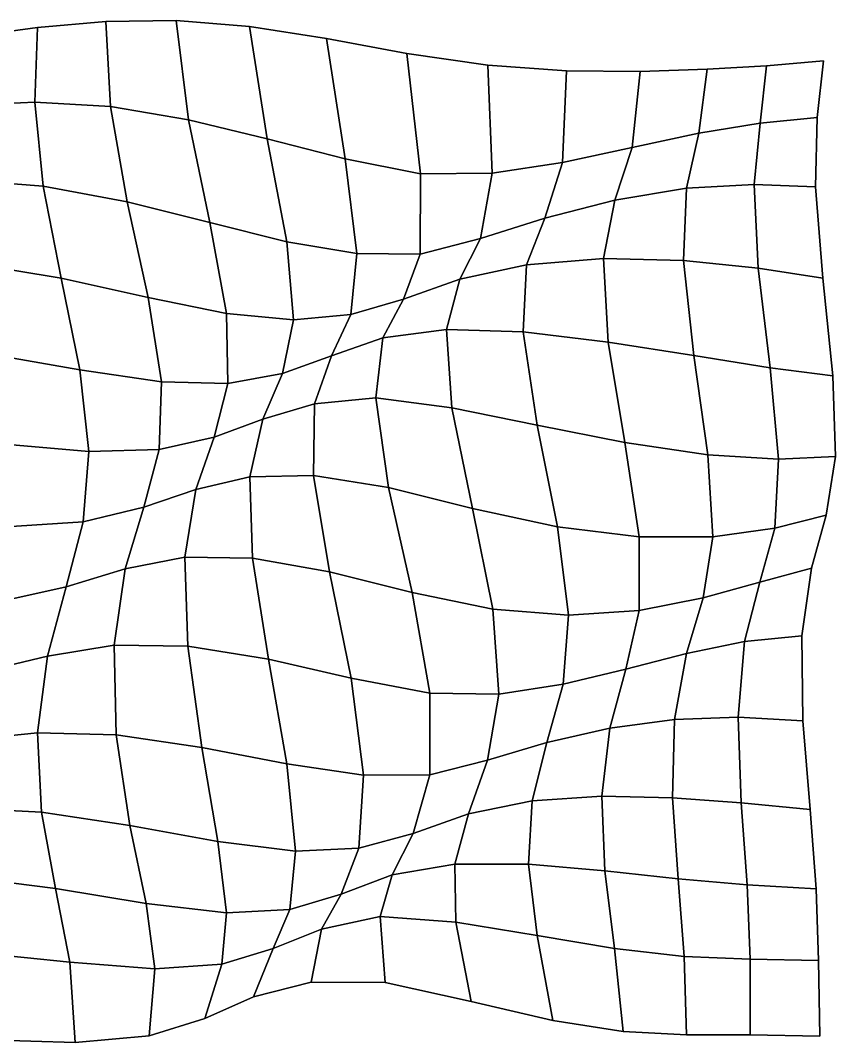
# Model space of a CAD drawing. Extents: x -161 to 223, y -128 to 126.
# Drawn here: x 22.6 to 223.1, y -125.5 to 125.7 of the extents above; entities that cross this region are included whole.
import ezdxf

# ---------------------------------------------------------------- set-up
doc = ezdxf.new("R2010")
doc.units = 0

msp = doc.modelspace()

# ---------------------------------------------------------------- linework, layer by layer
for points in [[(44.756618, 104.549301, -0.204988), (63.955009, 101.330887, -0.917312), (60.91338, 125.724617, -1.045832), (43.614655, 125.498238, -0.480316)], [(44.756618, 104.549301, -0.204988), (43.614655, 125.498238, -0.480316), (60.91338, 125.724617, -1.045832), (63.955009, 101.330887, -0.917312)], [(63.955009, 101.330887, -0.917312), (83.365921, 96.648102, -2.099751), (78.988876, 124.261818, -2.352691), (60.91338, 125.724617, -1.045832)], [(63.955009, 101.330887, -0.917312), (60.91338, 125.724617, -1.045832), (78.988876, 124.261818, -2.352691), (83.365921, 96.648102, -2.099751)], [(8.47879, 104.783752, -0.56378), (26.162144, 105.674088, -0.097301), (26.834267, 123.954628, -0.619438), (10.40003, 121.764931, -1.230016)], [(8.47879, 104.783752, -0.56378), (10.40003, 121.764931, -1.230016), (26.834267, 123.954628, -0.619438), (26.162144, 105.674088, -0.097301)], [(26.162144, 105.674088, -0.097301), (44.756618, 104.549301, -0.204988), (43.614655, 125.498238, -0.480316), (26.834267, 123.954628, -0.619438)], [(26.162144, 105.674088, -0.097301), (26.834267, 123.954628, -0.619438), (43.614655, 125.498238, -0.480316), (44.756618, 104.549301, -0.204988)], [(83.365921, 96.648102, -2.099751), (102.512428, 91.727386, -3.722452), (97.952858, 121.298195, -4.362252), (78.988876, 124.261818, -2.352691)], [(83.365921, 96.648102, -2.099751), (78.988876, 124.261818, -2.352691), (97.952858, 121.298195, -4.362252), (102.512428, 91.727386, -3.722452)], [(102.512428, 91.727386, -3.722452), (121.07811, 88.037643, -5.997549), (117.709648, 117.599747, -7.017766), (97.952858, 121.298195, -4.362252)], [(102.512428, 91.727386, -3.722452), (97.952858, 121.298195, -4.362252), (117.709648, 117.599747, -7.017766), (121.07811, 88.037643, -5.997549)], [(121.07811, 88.037643, -5.997549), (138.634872, 88.199554, -8.337398), (137.603516, 114.697739, -9.147466), (117.709648, 117.599747, -7.017766)], [(121.07811, 88.037643, -5.997549), (117.709648, 117.599747, -7.017766), (137.603516, 114.697739, -9.147466), (138.634872, 88.199554, -8.337398)], [(204.574402, 100.434784, -8.354198), (218.607666, 101.834534, -3.914838), (220.134949, 115.757225, 0.038804), (206.175781, 114.572296, -4.203138)], [(204.574402, 100.434784, -8.354198), (206.175781, 114.572296, -4.203138), (220.134949, 115.757225, 0.038804), (218.607666, 101.834534, -3.914838)], [(138.634872, 88.199554, -8.337398), (155.95903, 90.790611, -10.616352), (156.921631, 113.334045, -10.46592), (137.603516, 114.697739, -9.147466)], [(138.634872, 88.199554, -8.337398), (137.603516, 114.697739, -9.147466), (156.921631, 113.334045, -10.46592), (155.95903, 90.790611, -10.616352)], [(155.95903, 90.790611, -10.616352), (173.121826, 94.5037, -11.954354), (175.082169, 113.213478, -10.261789), (156.921631, 113.334045, -10.46592)], [(155.95903, 90.790611, -10.616352), (156.921631, 113.334045, -10.46592), (175.082169, 113.213478, -10.261789), (173.121826, 94.5037, -11.954354)], [(173.121826, 94.5037, -11.954354), (189.53299, 97.993851, -11.319154), (191.507141, 113.750076, -8.061975), (175.082169, 113.213478, -10.261789)], [(173.121826, 94.5037, -11.954354), (175.082169, 113.213478, -10.261789), (191.507141, 113.750076, -8.061975), (189.53299, 97.993851, -11.319154)], [(189.53299, 97.993851, -11.319154), (204.574402, 100.434784, -8.354198), (206.175781, 114.572296, -4.203138), (191.507141, 113.750076, -8.061975)], [(189.53299, 97.993851, -11.319154), (191.507141, 113.750076, -8.061975), (206.175781, 114.572296, -4.203138), (204.574402, 100.434784, -8.354198)], [(8.140787, 86.580727, -0.467263), (28.220966, 85.004005, -0.275969), (26.162144, 105.674088, -0.097301), (8.47879, 104.783752, -0.56378)], [(8.140787, 86.580727, -0.467263), (8.47879, 104.783752, -0.56378), (26.162144, 105.674088, -0.097301), (28.220966, 85.004005, -0.275969)], [(28.220966, 85.004005, -0.275969), (48.923214, 81.136559, -0.540803), (44.756618, 104.549301, -0.204988), (26.162144, 105.674088, -0.097301)], [(28.220966, 85.004005, -0.275969), (26.162144, 105.674088, -0.097301), (44.756618, 104.549301, -0.204988), (48.923214, 81.136559, -0.540803)], [(48.923214, 81.136559, -0.540803), (69.186989, 76.055298, -1.081572), (63.955009, 101.330887, -0.917312), (44.756618, 104.549301, -0.204988)], [(48.923214, 81.136559, -0.540803), (44.756618, 104.549301, -0.204988), (63.955009, 101.330887, -0.917312), (69.186989, 76.055298, -1.081572)], [(69.186989, 76.055298, -1.081572), (88.168968, 71.312889, -1.635055), (83.365921, 96.648102, -2.099751), (63.955009, 101.330887, -0.917312)], [(69.186989, 76.055298, -1.081572), (63.955009, 101.330887, -0.917312), (83.365921, 96.648102, -2.099751), (88.168968, 71.312889, -1.635055)], [(203.097061, 85.405365, -10.435871), (218.186951, 84.846863, -6.798745), (218.607666, 101.834534, -3.914838), (204.574402, 100.434784, -8.354198)], [(203.097061, 85.405365, -10.435871), (204.574402, 100.434784, -8.354198), (218.607666, 101.834534, -3.914838), (218.186951, 84.846863, -6.798745)], [(186.459595, 84.471039, -11.814312), (203.097061, 85.405365, -10.435871), (204.574402, 100.434784, -8.354198), (189.53299, 97.993851, -11.319154)], [(186.459595, 84.471039, -11.814312), (189.53299, 97.993851, -11.319154), (204.574402, 100.434784, -8.354198), (203.097061, 85.405365, -10.435871)], [(88.168968, 71.312889, -1.635055), (105.387329, 68.398323, -2.220506), (102.512428, 91.727386, -3.722452), (83.365921, 96.648102, -2.099751)], [(88.168968, 71.312889, -1.635055), (83.365921, 96.648102, -2.099751), (102.512428, 91.727386, -3.722452), (105.387329, 68.398323, -2.220506)], [(168.801392, 81.582565, -10.653307), (186.459595, 84.471039, -11.814312), (189.53299, 97.993851, -11.319154), (173.121826, 94.5037, -11.954354)], [(168.801392, 81.582565, -10.653307), (173.121826, 94.5037, -11.954354), (189.53299, 97.993851, -11.319154), (186.459595, 84.471039, -11.814312)], [(151.585617, 77.105133, -7.97716), (168.801392, 81.582565, -10.653307), (173.121826, 94.5037, -11.954354), (155.95903, 90.790611, -10.616352)], [(151.585617, 77.105133, -7.97716), (155.95903, 90.790611, -10.616352), (173.121826, 94.5037, -11.954354), (168.801392, 81.582565, -10.653307)], [(105.387329, 68.398323, -2.220506), (120.995224, 68.263779, -3.326009), (121.07811, 88.037643, -5.997549), (102.512428, 91.727386, -3.722452)], [(105.387329, 68.398323, -2.220506), (102.512428, 91.727386, -3.722452), (121.07811, 88.037643, -5.997549), (120.995224, 68.263779, -3.326009)], [(135.758484, 72.140083, -5.232764), (151.585617, 77.105133, -7.97716), (155.95903, 90.790611, -10.616352), (138.634872, 88.199554, -8.337398)], [(135.758484, 72.140083, -5.232764), (138.634872, 88.199554, -8.337398), (155.95903, 90.790611, -10.616352), (151.585617, 77.105133, -7.97716)], [(120.995224, 68.263779, -3.326009), (135.758484, 72.140083, -5.232764), (138.634872, 88.199554, -8.337398), (121.07811, 88.037643, -5.997549)], [(120.995224, 68.263779, -3.326009), (121.07811, 88.037643, -5.997549), (138.634872, 88.199554, -8.337398), (135.758484, 72.140083, -5.232764)], [(10.284095, 66.068558, -1.073059), (32.627018, 62.349857, -1.062481), (28.220966, 85.004005, -0.275969), (8.140787, 86.580727, -0.467263)], [(10.284095, 66.068558, -1.073059), (8.140787, 86.580727, -0.467263), (28.220966, 85.004005, -0.275969), (32.627018, 62.349857, -1.062481)], [(32.627018, 62.349857, -1.062481), (54.096733, 57.597034, -1.177126), (48.923214, 81.136559, -0.540803), (28.220966, 85.004005, -0.275969)], [(32.627018, 62.349857, -1.062481), (28.220966, 85.004005, -0.275969), (48.923214, 81.136559, -0.540803), (54.096733, 57.597034, -1.177126)], [(166.012589, 67.176903, -7.978757), (185.712921, 66.717133, -10.634894), (186.459595, 84.471039, -11.814312), (168.801392, 81.582565, -10.653307)], [(166.012589, 67.176903, -7.978757), (168.801392, 81.582565, -10.653307), (186.459595, 84.471039, -11.814312), (185.712921, 66.717133, -10.634894)], [(185.712921, 66.717133, -10.634894), (204.066803, 64.828964, -10.803272), (203.097061, 85.405365, -10.435871), (186.459595, 84.471039, -11.814312)], [(185.712921, 66.717133, -10.634894), (186.459595, 84.471039, -11.814312), (203.097061, 85.405365, -10.435871), (204.066803, 64.828964, -10.803272)], [(204.066803, 64.828964, -10.803272), (219.971436, 62.406506, -8.296719), (218.186951, 84.846863, -6.798745), (203.097061, 85.405365, -10.435871)], [(204.066803, 64.828964, -10.803272), (203.097061, 85.405365, -10.435871), (218.186951, 84.846863, -6.798745), (219.971436, 62.406506, -8.296719)], [(54.096733, 57.597034, -1.177126), (73.303253, 53.682213, -1.153552), (69.186989, 76.055298, -1.081572), (48.923214, 81.136559, -0.540803)], [(54.096733, 57.597034, -1.177126), (48.923214, 81.136559, -0.540803), (69.186989, 76.055298, -1.081572), (73.303253, 53.682213, -1.153552)], [(147.150345, 65.642456, -4.315587), (166.012589, 67.176903, -7.978757), (168.801392, 81.582565, -10.653307), (151.585617, 77.105133, -7.97716)], [(147.150345, 65.642456, -4.315587), (151.585617, 77.105133, -7.97716), (168.801392, 81.582565, -10.653307), (166.012589, 67.176903, -7.978757)], [(73.303253, 53.682213, -1.153552), (89.789322, 52.116055, -0.747594), (88.168968, 71.312889, -1.635055), (69.186989, 76.055298, -1.081572)], [(73.303253, 53.682213, -1.153552), (69.186989, 76.055298, -1.081572), (88.168968, 71.312889, -1.635055), (89.789322, 52.116055, -0.747594)], [(130.71698, 62.082523, -1.332987), (147.150345, 65.642456, -4.315587), (151.585617, 77.105133, -7.97716), (135.758484, 72.140083, -5.232764)], [(130.71698, 62.082523, -1.332987), (135.758484, 72.140083, -5.232764), (151.585617, 77.105133, -7.97716), (147.150345, 65.642456, -4.315587)], [(89.789322, 52.116055, -0.747594), (103.936836, 53.455776, -0.102952), (105.387329, 68.398323, -2.220506), (88.168968, 71.312889, -1.635055)], [(89.789322, 52.116055, -0.747594), (88.168968, 71.312889, -1.635055), (105.387329, 68.398323, -2.220506), (103.936836, 53.455776, -0.102952)], [(116.867981, 57.189774, 0.065669), (130.71698, 62.082523, -1.332987), (135.758484, 72.140083, -5.232764), (120.995224, 68.263779, -3.326009)], [(116.867981, 57.189774, 0.065669), (120.995224, 68.263779, -3.326009), (135.758484, 72.140083, -5.232764), (130.71698, 62.082523, -1.332987)], [(103.936836, 53.455776, -0.102952), (116.867981, 57.189774, 0.065669), (120.995224, 68.263779, -3.326009), (105.387329, 68.398323, -2.220506)], [(103.936836, 53.455776, -0.102952), (105.387329, 68.398323, -2.220506), (120.995224, 68.263779, -3.326009), (116.867981, 57.189774, 0.065669)], [(14.208311, 43.813778, -2.249219), (37.237885, 39.840576, -2.176204), (32.627018, 62.349857, -1.062481), (10.284095, 66.068558, -1.073059)], [(14.208311, 43.813778, -2.249219), (10.284095, 66.068558, -1.073059), (32.627018, 62.349857, -1.062481), (37.237885, 39.840576, -2.176204)], [(127.468803, 49.780029, 1.971856), (146.273148, 49.157738, -1.269172), (147.150345, 65.642456, -4.315587), (130.71698, 62.082523, -1.332987)], [(127.468803, 49.780029, 1.971856), (130.71698, 62.082523, -1.332987), (147.150345, 65.642456, -4.315587), (146.273148, 49.157738, -1.269172)], [(146.273148, 49.157738, -1.269172), (167.217331, 46.6245, -5.531332), (166.012589, 67.176903, -7.978757), (147.150345, 65.642456, -4.315587)], [(146.273148, 49.157738, -1.269172), (147.150345, 65.642456, -4.315587), (166.012589, 67.176903, -7.978757), (167.217331, 46.6245, -5.531332)], [(167.217331, 46.6245, -5.531332), (188.246033, 43.31879, -9.058174), (185.712921, 66.717133, -10.634894), (166.012589, 67.176903, -7.978757)], [(167.217331, 46.6245, -5.531332), (166.012589, 67.176903, -7.978757), (185.712921, 66.717133, -10.634894), (188.246033, 43.31879, -9.058174)], [(188.246033, 43.31879, -9.058174), (207.012482, 40.33588, -10.192174), (204.066803, 64.828964, -10.803272), (185.712921, 66.717133, -10.634894)], [(188.246033, 43.31879, -9.058174), (185.712921, 66.717133, -10.634894), (204.066803, 64.828964, -10.803272), (207.012482, 40.33588, -10.192174)], [(207.012482, 40.33588, -10.192174), (222.491638, 38.38464, -8.551328), (219.971436, 62.406506, -8.296719), (204.066803, 64.828964, -10.803272)], [(207.012482, 40.33588, -10.192174), (204.066803, 64.828964, -10.803272), (219.971436, 62.406506, -8.296719), (222.491638, 38.38464, -8.551328)], [(37.237885, 39.840576, -2.176204), (57.315254, 36.869576, -1.758774), (54.096733, 57.597034, -1.177126), (32.627018, 62.349857, -1.062481)], [(37.237885, 39.840576, -2.176204), (32.627018, 62.349857, -1.062481), (54.096733, 57.597034, -1.177126), (57.315254, 36.869576, -1.758774)], [(111.815659, 47.708748, 3.23059), (127.468803, 49.780029, 1.971856), (130.71698, 62.082523, -1.332987), (116.867981, 57.189774, 0.065669)], [(111.815659, 47.708748, 3.23059), (116.867981, 57.189774, 0.065669), (130.71698, 62.082523, -1.332987), (127.468803, 49.780029, 1.971856)], [(57.315254, 36.869576, -1.758774), (73.663589, 36.444687, -0.847805), (73.303253, 53.682213, -1.153552), (54.096733, 57.597034, -1.177126)], [(57.315254, 36.869576, -1.758774), (54.096733, 57.597034, -1.177126), (73.303253, 53.682213, -1.153552), (73.663589, 36.444687, -0.847805)], [(99.183586, 43.24321, 2.242747), (111.815659, 47.708748, 3.23059), (116.867981, 57.189774, 0.065669), (103.936836, 53.455776, -0.102952)], [(99.183586, 43.24321, 2.242747), (103.936836, 53.455776, -0.102952), (116.867981, 57.189774, 0.065669), (111.815659, 47.708748, 3.23059)], [(73.663589, 36.444687, -0.847805), (87.076859, 38.896664, 0.598066), (89.789322, 52.116055, -0.747594), (73.303253, 53.682213, -1.153552)], [(73.663589, 36.444687, -0.847805), (73.303253, 53.682213, -1.153552), (89.789322, 52.116055, -0.747594), (87.076859, 38.896664, 0.598066)], [(87.076859, 38.896664, 0.598066), (99.183586, 43.24321, 2.242747), (103.936836, 53.455776, -0.102952), (89.789322, 52.116055, -0.747594)], [(87.076859, 38.896664, 0.598066), (89.789322, 52.116055, -0.747594), (103.936836, 53.455776, -0.102952), (99.183586, 43.24321, 2.242747)], [(110.029755, 32.921688, 5.144021), (128.784073, 30.468681, 3.623991), (127.468803, 49.780029, 1.971856), (111.815659, 47.708748, 3.23059)], [(110.029755, 32.921688, 5.144021), (111.815659, 47.708748, 3.23059), (127.468803, 49.780029, 1.971856), (128.784073, 30.468681, 3.623991)], [(128.784073, 30.468681, 3.623991), (149.712784, 26.235188, 0.132843), (146.273148, 49.157738, -1.269172), (127.468803, 49.780029, 1.971856)], [(128.784073, 30.468681, 3.623991), (127.468803, 49.780029, 1.971856), (146.273148, 49.157738, -1.269172), (149.712784, 26.235188, 0.132843)], [(149.712784, 26.235188, 0.132843), (171.327133, 21.949305, -4.239744), (167.217331, 46.6245, -5.531332), (146.273148, 49.157738, -1.269172)], [(149.712784, 26.235188, 0.132843), (146.273148, 49.157738, -1.269172), (167.217331, 46.6245, -5.531332), (171.327133, 21.949305, -4.239744)], [(94.971519, 31.500595, 3.990792), (110.029755, 32.921688, 5.144021), (111.815659, 47.708748, 3.23059), (99.183586, 43.24321, 2.242747)], [(94.971519, 31.500595, 3.990792), (99.183586, 43.24321, 2.242747), (111.815659, 47.708748, 3.23059), (110.029755, 32.921688, 5.144021)], [(171.327133, 21.949305, -4.239744), (191.727936, 18.94989, -7.78727), (188.246033, 43.31879, -9.058174), (167.217331, 46.6245, -5.531332)], [(171.327133, 21.949305, -4.239744), (167.217331, 46.6245, -5.531332), (188.246033, 43.31879, -9.058174), (191.727936, 18.94989, -7.78727)], [(17.857559, 21.661394, -3.794978), (39.498077, 19.719181, -3.502687), (37.237885, 39.840576, -2.176204), (14.208311, 43.813778, -2.249219)], [(17.857559, 21.661394, -3.794978), (14.208311, 43.813778, -2.249219), (37.237885, 39.840576, -2.176204), (39.498077, 19.719181, -3.502687)], [(82.258202, 27.69709, 1.812449), (94.971519, 31.500595, 3.990792), (99.183586, 43.24321, 2.242747), (87.076859, 38.896664, 0.598066)], [(82.258202, 27.69709, 1.812449), (87.076859, 38.896664, 0.598066), (99.183586, 43.24321, 2.242747), (94.971519, 31.500595, 3.990792)], [(191.727936, 18.94989, -7.78727), (209.129242, 17.846226, -9.065877), (207.012482, 40.33588, -10.192174), (188.246033, 43.31879, -9.058174)], [(191.727936, 18.94989, -7.78727), (188.246033, 43.31879, -9.058174), (207.012482, 40.33588, -10.192174), (209.129242, 17.846226, -9.065877)], [(209.129242, 17.846226, -9.065877), (223.128555, 18.518152, -7.803007), (222.491638, 38.38464, -8.551328), (207.012482, 40.33588, -10.192174)], [(209.129242, 17.846226, -9.065877), (207.012482, 40.33588, -10.192174), (222.491638, 38.38464, -8.551328), (223.128555, 18.518152, -7.803007)], [(39.498077, 19.719181, -3.502687), (56.781536, 20.213963, -2.35645), (57.315254, 36.869576, -1.758774), (37.237885, 39.840576, -2.176204)], [(39.498077, 19.719181, -3.502687), (37.237885, 39.840576, -2.176204), (57.315254, 36.869576, -1.758774), (56.781536, 20.213963, -2.35645)], [(70.307487, 23.281309, -0.48871), (82.258202, 27.69709, 1.812449), (87.076859, 38.896664, 0.598066), (73.663589, 36.444687, -0.847805)], [(70.307487, 23.281309, -0.48871), (73.663589, 36.444687, -0.847805), (87.076859, 38.896664, 0.598066), (82.258202, 27.69709, 1.812449)], [(56.781536, 20.213963, -2.35645), (70.307487, 23.281309, -0.48871), (73.663589, 36.444687, -0.847805), (57.315254, 36.869576, -1.758774)], [(56.781536, 20.213963, -2.35645), (57.315254, 36.869576, -1.758774), (73.663589, 36.444687, -0.847805), (70.307487, 23.281309, -0.48871)], [(94.714859, 13.826987, 3.953271), (113.156822, 10.92239, 4.770537), (110.029755, 32.921688, 5.144021), (94.971519, 31.500595, 3.990792)], [(94.714859, 13.826987, 3.953271), (94.971519, 31.500595, 3.990792), (110.029755, 32.921688, 5.144021), (113.156822, 10.92239, 4.770537)], [(113.156822, 10.92239, 4.770537), (133.810181, 5.746445, 2.937062), (128.784073, 30.468681, 3.623991), (110.029755, 32.921688, 5.144021)], [(113.156822, 10.92239, 4.770537), (110.029755, 32.921688, 5.144021), (128.784073, 30.468681, 3.623991), (133.810181, 5.746445, 2.937062)], [(79.037254, 13.52965, 1.754017), (94.714859, 13.826987, 3.953271), (94.971519, 31.500595, 3.990792), (82.258202, 27.69709, 1.812449)], [(79.037254, 13.52965, 1.754017), (82.258202, 27.69709, 1.812449), (94.971519, 31.500595, 3.990792), (94.714859, 13.826987, 3.953271)], [(133.810181, 5.746445, 2.937062), (154.727692, 1.229095, -0.507697), (149.712784, 26.235188, 0.132843), (128.784073, 30.468681, 3.623991)], [(133.810181, 5.746445, 2.937062), (128.784073, 30.468681, 3.623991), (149.712784, 26.235188, 0.132843), (154.727692, 1.229095, -0.507697)], [(65.748856, 10.398359, -0.997024), (79.037254, 13.52965, 1.754017), (82.258202, 27.69709, 1.812449), (70.307487, 23.281309, -0.48871)], [(65.748856, 10.398359, -0.997024), (70.307487, 23.281309, -0.48871), (82.258202, 27.69709, 1.812449), (79.037254, 13.52965, 1.754017)], [(154.727692, 1.229095, -0.507697), (174.807388, -1.249818, -4.373894), (171.327133, 21.949305, -4.239744), (149.712784, 26.235188, 0.132843)], [(154.727692, 1.229095, -0.507697), (149.712784, 26.235188, 0.132843), (171.327133, 21.949305, -4.239744), (174.807388, -1.249818, -4.373894)], [(53.009819, 6.031238, -3.520464), (65.748856, 10.398359, -0.997024), (70.307487, 23.281309, -0.48871), (56.781536, 20.213963, -2.35645)], [(53.009819, 6.031238, -3.520464), (56.781536, 20.213963, -2.35645), (70.307487, 23.281309, -0.48871), (65.748856, 10.398359, -0.997024)], [(19.117912, 1.229748, -5.533526), (38.101547, 2.465269, -5.193262), (39.498077, 19.719181, -3.502687), (17.857559, 21.661394, -3.794978)], [(19.117912, 1.229748, -5.533526), (17.857559, 21.661394, -3.794978), (39.498077, 19.719181, -3.502687), (38.101547, 2.465269, -5.193262)], [(38.101547, 2.465269, -5.193262), (53.009819, 6.031238, -3.520464), (56.781536, 20.213963, -2.35645), (39.498077, 19.719181, -3.502687)], [(38.101547, 2.465269, -5.193262), (39.498077, 19.719181, -3.502687), (56.781536, 20.213963, -2.35645), (53.009819, 6.031238, -3.520464)], [(174.807388, -1.249818, -4.373894), (192.918823, -1.218981, -7.155175), (191.727936, 18.94989, -7.78727), (171.327133, 21.949305, -4.239744)], [(174.807388, -1.249818, -4.373894), (171.327133, 21.949305, -4.239744), (191.727936, 18.94989, -7.78727), (192.918823, -1.218981, -7.155175)], [(192.918823, -1.218981, -7.155175), (208.159454, 0.918476, -7.809328), (209.129242, 17.846226, -9.065877), (191.727936, 18.94989, -7.78727)], [(192.918823, -1.218981, -7.155175), (191.727936, 18.94989, -7.78727), (209.129242, 17.846226, -9.065877), (208.159454, 0.918476, -7.809328)], [(208.159454, 0.918476, -7.809328), (220.834808, 4.110304, -6.453894), (223.128555, 18.518152, -7.803007), (209.129242, 17.846226, -9.065877)], [(208.159454, 0.918476, -7.809328), (209.129242, 17.846226, -9.065877), (223.128555, 18.518152, -7.803007), (220.834808, 4.110304, -6.453894)], [(63.059406, -6.221352, -3.279323), (79.713074, -6.438424, -0.618735), (79.037254, 13.52965, 1.754017), (65.748856, 10.398359, -0.997024)], [(63.059406, -6.221352, -3.279323), (65.748856, 10.398359, -0.997024), (79.037254, 13.52965, 1.754017), (79.713074, -6.438424, -0.618735)], [(79.713074, -6.438424, -0.618735), (98.668076, -9.808148, 1.27687), (94.714859, 13.826987, 3.953271), (79.037254, 13.52965, 1.754017)], [(79.713074, -6.438424, -0.618735), (79.037254, 13.52965, 1.754017), (94.714859, 13.826987, 3.953271), (98.668076, -9.808148, 1.27687)], [(98.668076, -9.808148, 1.27687), (118.960617, -14.934993, 1.685416), (113.156822, 10.92239, 4.770537), (94.714859, 13.826987, 3.953271)], [(98.668076, -9.808148, 1.27687), (94.714859, 13.826987, 3.953271), (113.156822, 10.92239, 4.770537), (118.960617, -14.934993, 1.685416)], [(48.393524, -9.110128, -5.808662), (63.059406, -6.221352, -3.279323), (65.748856, 10.398359, -0.997024), (53.009819, 6.031238, -3.520464)], [(48.393524, -9.110128, -5.808662), (53.009819, 6.031238, -3.520464), (65.748856, 10.398359, -0.997024), (63.059406, -6.221352, -3.279323)], [(118.960617, -14.934993, 1.685416), (138.802368, -19.039995, 0.033799), (133.810181, 5.746445, 2.937062), (113.156822, 10.92239, 4.770537)], [(118.960617, -14.934993, 1.685416), (113.156822, 10.92239, 4.770537), (133.810181, 5.746445, 2.937062), (138.802368, -19.039995, 0.033799)], [(33.876331, -13.544061, -7.318955), (48.393524, -9.110128, -5.808662), (53.009819, 6.031238, -3.520464), (38.101547, 2.465269, -5.193262)], [(33.876331, -13.544061, -7.318955), (38.101547, 2.465269, -5.193262), (53.009819, 6.031238, -3.520464), (48.393524, -9.110128, -5.808662)], [(138.802368, -19.039995, 0.033799), (157.455948, -20.51516, -2.683309), (154.727692, 1.229095, -0.507697), (133.810181, 5.746445, 2.937062)], [(138.802368, -19.039995, 0.033799), (133.810181, 5.746445, 2.937062), (154.727692, 1.229095, -0.507697), (157.455948, -20.51516, -2.683309)], [(204.499695, -12.363343, -6.470687), (217.185837, -8.960787, -4.953275), (220.834808, 4.110304, -6.453894), (208.159454, 0.918476, -7.809328)], [(204.499695, -12.363343, -6.470687), (208.159454, 0.918476, -7.809328), (220.834808, 4.110304, -6.453894), (217.185837, -8.960787, -4.953275)], [(17.260759, -17.168154, -7.136764), (33.876331, -13.544061, -7.318955), (38.101547, 2.465269, -5.193262), (19.117912, 1.229748, -5.533526)], [(17.260759, -17.168154, -7.136764), (19.117912, 1.229748, -5.533526), (38.101547, 2.465269, -5.193262), (33.876331, -13.544061, -7.318955)], [(157.455948, -20.51516, -2.683309), (174.815887, -19.343569, -5.322839), (174.807388, -1.249818, -4.373894), (154.727692, 1.229095, -0.507697)], [(157.455948, -20.51516, -2.683309), (154.727692, 1.229095, -0.507697), (174.807388, -1.249818, -4.373894), (174.815887, -19.343569, -5.322839)], [(190.586502, -16.248381, -6.753401), (204.499695, -12.363343, -6.470687), (208.159454, 0.918476, -7.809328), (192.918823, -1.218981, -7.155175)], [(190.586502, -16.248381, -6.753401), (192.918823, -1.218981, -7.155175), (208.159454, 0.918476, -7.809328), (204.499695, -12.363343, -6.470687)], [(174.815887, -19.343569, -5.322839), (190.586502, -16.248381, -6.753401), (192.918823, -1.218981, -7.155175), (174.807388, -1.249818, -4.373894)], [(174.815887, -19.343569, -5.322839), (174.807388, -1.249818, -4.373894), (192.918823, -1.218981, -7.155175), (190.586502, -16.248381, -6.753401)], [(45.661732, -27.857307, -8.947211), (63.808918, -28.094778, -7.268525), (63.059406, -6.221352, -3.279323), (48.393524, -9.110128, -5.808662)], [(45.661732, -27.857307, -8.947211), (48.393524, -9.110128, -5.808662), (63.059406, -6.221352, -3.279323), (63.808918, -28.094778, -7.268525)], [(63.808918, -28.094778, -7.268525), (83.674011, -31.326994, -5.258608), (79.713074, -6.438424, -0.618735), (63.059406, -6.221352, -3.279323)], [(63.808918, -28.094778, -7.268525), (63.059406, -6.221352, -3.279323), (79.713074, -6.438424, -0.618735), (83.674011, -31.326994, -5.258608)], [(83.674011, -31.326994, -5.258608), (103.999474, -35.928829, -3.793833), (98.668076, -9.808148, 1.27687), (79.713074, -6.438424, -0.618735)], [(83.674011, -31.326994, -5.258608), (79.713074, -6.438424, -0.618735), (98.668076, -9.808148, 1.27687), (103.999474, -35.928829, -3.793833)], [(29.270327, -30.54464, -9.363588), (45.661732, -27.857307, -8.947211), (48.393524, -9.110128, -5.808662), (33.876331, -13.544061, -7.318955)], [(29.270327, -30.54464, -9.363588), (33.876331, -13.544061, -7.318955), (48.393524, -9.110128, -5.808662), (45.661732, -27.857307, -8.947211)], [(103.999474, -35.928829, -3.793833), (123.32238, -39.661114, -3.489029), (118.960617, -14.934993, 1.685416), (98.668076, -9.808148, 1.27687)], [(103.999474, -35.928829, -3.793833), (98.668076, -9.808148, 1.27687), (118.960617, -14.934993, 1.685416), (123.32238, -39.661114, -3.489029)], [(200.752472, -26.941315, -5.107088), (214.83783, -25.548452, -3.699835), (217.185837, -8.960787, -4.953275), (204.499695, -12.363343, -6.470687)], [(200.752472, -26.941315, -5.107088), (204.499695, -12.363343, -6.470687), (217.185837, -8.960787, -4.953275), (214.83783, -25.548452, -3.699835)], [(186.501831, -29.907841, -6.189264), (200.752472, -26.941315, -5.107088), (204.499695, -12.363343, -6.470687), (190.586502, -16.248381, -6.753401)], [(186.501831, -29.907841, -6.189264), (190.586502, -16.248381, -6.753401), (204.499695, -12.363343, -6.470687), (200.752472, -26.941315, -5.107088)], [(13.439428, -34.331364, -7.943899), (29.270327, -30.54464, -9.363588), (33.876331, -13.544061, -7.318955), (17.260759, -17.168154, -7.136764)], [(13.439428, -34.331364, -7.943899), (17.260759, -17.168154, -7.136764), (33.876331, -13.544061, -7.318955), (29.270327, -30.54464, -9.363588)], [(123.32238, -39.661114, -3.489029), (140.289932, -39.867298, -4.165649), (138.802368, -19.039995, 0.033799), (118.960617, -14.934993, 1.685416)], [(123.32238, -39.661114, -3.489029), (118.960617, -14.934993, 1.685416), (138.802368, -19.039995, 0.033799), (140.289932, -39.867298, -4.165649)], [(171.558624, -33.739254, -6.282587), (186.501831, -29.907841, -6.189264), (190.586502, -16.248381, -6.753401), (174.815887, -19.343569, -5.322839)], [(171.558624, -33.739254, -6.282587), (174.815887, -19.343569, -5.322839), (190.586502, -16.248381, -6.753401), (186.501831, -29.907841, -6.189264)], [(140.289932, -39.867298, -4.165649), (156.141983, -37.467876, -5.391068), (157.455948, -20.51516, -2.683309), (138.802368, -19.039995, 0.033799)], [(140.289932, -39.867298, -4.165649), (138.802368, -19.039995, 0.033799), (157.455948, -20.51516, -2.683309), (156.141983, -37.467876, -5.391068)], [(156.141983, -37.467876, -5.391068), (171.558624, -33.739254, -6.282587), (174.815887, -19.343569, -5.322839), (157.455948, -20.51516, -2.683309)], [(156.141983, -37.467876, -5.391068), (157.455948, -20.51516, -2.683309), (174.815887, -19.343569, -5.322839), (171.558624, -33.739254, -6.282587)], [(183.508713, -46.135731, -5.286238), (199.195557, -45.559322, -3.941264), (200.752472, -26.941315, -5.107088), (186.501831, -29.907841, -6.189264)], [(183.508713, -46.135731, -5.286238), (186.501831, -29.907841, -6.189264), (200.752472, -26.941315, -5.107088), (199.195557, -45.559322, -3.941264)], [(199.195557, -45.559322, -3.941264), (215.052124, -46.424641, -3.03854), (214.83783, -25.548452, -3.699835), (200.752472, -26.941315, -5.107088)], [(199.195557, -45.559322, -3.941264), (200.752472, -26.941315, -5.107088), (214.83783, -25.548452, -3.699835), (215.052124, -46.424641, -3.03854)], [(26.861481, -49.387302, -10.111475), (46.225151, -49.921913, -11.467611), (45.661732, -27.857307, -8.947211), (29.270327, -30.54464, -9.363588)], [(26.861481, -49.387302, -10.111475), (29.270327, -30.54464, -9.363588), (45.661732, -27.857307, -8.947211), (46.225151, -49.921913, -11.467611)], [(46.225151, -49.921913, -11.467611), (67.281502, -52.983772, -11.33639), (63.808918, -28.094778, -7.268525), (45.661732, -27.857307, -8.947211)], [(46.225151, -49.921913, -11.467611), (45.661732, -27.857307, -8.947211), (63.808918, -28.094778, -7.268525), (67.281502, -52.983772, -11.33639)], [(67.281502, -52.983772, -11.33639), (88.159126, -57.042068, -10.381815), (83.674011, -31.326994, -5.258608), (63.808918, -28.094778, -7.268525)], [(67.281502, -52.983772, -11.33639), (63.808918, -28.094778, -7.268525), (83.674011, -31.326994, -5.258608), (88.159126, -57.042068, -10.381815)], [(167.644028, -48.236687, -6.509766), (183.508713, -46.135731, -5.286238), (186.501831, -29.907841, -6.189264), (171.558624, -33.739254, -6.282587)], [(167.644028, -48.236687, -6.509766), (171.558624, -33.739254, -6.282587), (186.501831, -29.907841, -6.189264), (183.508713, -46.135731, -5.286238)], [(9.93244, -51.128723, -7.102359), (26.861481, -49.387302, -10.111475), (29.270327, -30.54464, -9.363588), (13.439428, -34.331364, -7.943899)], [(9.93244, -51.128723, -7.102359), (13.439428, -34.331364, -7.943899), (29.270327, -30.54464, -9.363588), (26.861481, -49.387302, -10.111475)], [(88.159126, -57.042068, -10.381815), (107.042625, -59.81736, -9.344501), (103.999474, -35.928829, -3.793833), (83.674011, -31.326994, -5.258608)], [(88.159126, -57.042068, -10.381815), (83.674011, -31.326994, -5.258608), (103.999474, -35.928829, -3.793833), (107.042625, -59.81736, -9.344501)], [(152.148544, -51.773148, -7.322814), (167.644028, -48.236687, -6.509766), (171.558624, -33.739254, -6.282587), (156.141983, -37.467876, -5.391068)], [(152.148544, -51.773148, -7.322814), (156.141983, -37.467876, -5.391068), (171.558624, -33.739254, -6.282587), (167.644028, -48.236687, -6.509766)], [(107.042625, -59.81736, -9.344501), (123.342979, -59.746052, -8.750613), (123.32238, -39.661114, -3.489029), (103.999474, -35.928829, -3.793833)], [(107.042625, -59.81736, -9.344501), (103.999474, -35.928829, -3.793833), (123.32238, -39.661114, -3.489029), (123.342979, -59.746052, -8.750613)], [(137.556152, -56.107681, -7.917745), (152.148544, -51.773148, -7.322814), (156.141983, -37.467876, -5.391068), (140.289932, -39.867298, -4.165649)], [(137.556152, -56.107681, -7.917745), (140.289932, -39.867298, -4.165649), (156.141983, -37.467876, -5.391068), (152.148544, -51.773148, -7.322814)], [(123.342979, -59.746052, -8.750613), (137.556152, -56.107681, -7.917745), (140.289932, -39.867298, -4.165649), (123.32238, -39.661114, -3.489029)], [(123.342979, -59.746052, -8.750613), (123.32238, -39.661114, -3.489029), (140.289932, -39.867298, -4.165649), (137.556152, -56.107681, -7.917745)], [(165.671951, -64.967232, -5.773057), (183.041931, -65.358589, -4.262237), (183.508713, -46.135731, -5.286238), (167.644028, -48.236687, -6.509766)], [(165.671951, -64.967232, -5.773057), (167.644028, -48.236687, -6.509766), (183.508713, -46.135731, -5.286238), (183.041931, -65.358589, -4.262237)], [(183.041931, -65.358589, -4.262237), (199.93515, -66.580276, -3.305607), (199.195557, -45.559322, -3.941264), (183.508713, -46.135731, -5.286238)], [(183.041931, -65.358589, -4.262237), (183.508713, -46.135731, -5.286238), (199.195557, -45.559322, -3.941264), (199.93515, -66.580276, -3.305607)], [(199.93515, -66.580276, -3.305607), (216.841095, -68.244728, -3.126428), (215.052124, -46.424641, -3.03854), (199.195557, -45.559322, -3.941264)], [(199.93515, -66.580276, -3.305607), (199.195557, -45.559322, -3.941264), (215.052124, -46.424641, -3.03854), (216.841095, -68.244728, -3.126428)], [(8.630876, -67.896774, -4.192132), (27.833509, -68.947617, -8.361846), (26.861481, -49.387302, -10.111475), (9.93244, -51.128723, -7.102359)], [(8.630876, -67.896774, -4.192132), (9.93244, -51.128723, -7.102359), (26.861481, -49.387302, -10.111475), (27.833509, -68.947617, -8.361846)], [(27.833509, -68.947617, -8.361846), (49.559475, -72.174065, -11.423198), (46.225151, -49.921913, -11.467611), (26.861481, -49.387302, -10.111475)], [(27.833509, -68.947617, -8.361846), (26.861481, -49.387302, -10.111475), (46.225151, -49.921913, -11.467611), (49.559475, -72.174065, -11.423198)], [(49.559475, -72.174065, -11.423198), (71.232483, -76.10804, -12.957154), (67.281502, -52.983772, -11.33639), (46.225151, -49.921913, -11.467611)], [(49.559475, -72.174065, -11.423198), (46.225151, -49.921913, -11.467611), (67.281502, -52.983772, -11.33639), (71.232483, -76.10804, -12.957154)], [(148.499619, -66.110451, -7.537345), (165.671951, -64.967232, -5.773057), (167.644028, -48.236687, -6.509766), (152.148544, -51.773148, -7.322814)], [(148.499619, -66.110451, -7.537345), (152.148544, -51.773148, -7.322814), (167.644028, -48.236687, -6.509766), (165.671951, -64.967232, -5.773057)], [(132.830215, -69.326248, -9.450446), (148.499619, -66.110451, -7.537345), (152.148544, -51.773148, -7.322814), (137.556152, -56.107681, -7.917745)], [(132.830215, -69.326248, -9.450446), (137.556152, -56.107681, -7.917745), (152.148544, -51.773148, -7.322814), (148.499619, -66.110451, -7.537345)], [(71.232483, -76.10804, -12.957154), (90.30687, -78.482071, -13.157331), (88.159126, -57.042068, -10.381815), (67.281502, -52.983772, -11.33639)], [(71.232483, -76.10804, -12.957154), (67.281502, -52.983772, -11.33639), (88.159126, -57.042068, -10.381815), (90.30687, -78.482071, -13.157331)], [(90.30687, -78.482071, -13.157331), (105.912567, -77.762932, -12.522581), (107.042625, -59.81736, -9.344501), (88.159126, -57.042068, -10.381815)], [(90.30687, -78.482071, -13.157331), (88.159126, -57.042068, -10.381815), (107.042625, -59.81736, -9.344501), (105.912567, -77.762932, -12.522581)], [(119.269035, -74.14827, -11.536077), (132.830215, -69.326248, -9.450446), (137.556152, -56.107681, -7.917745), (123.342979, -59.746052, -8.750613)], [(119.269035, -74.14827, -11.536077), (123.342979, -59.746052, -8.750613), (137.556152, -56.107681, -7.917745), (132.830215, -69.326248, -9.450446)], [(105.912567, -77.762932, -12.522581), (119.269035, -74.14827, -11.536077), (123.342979, -59.746052, -8.750613), (107.042625, -59.81736, -9.344501)], [(105.912567, -77.762932, -12.522581), (107.042625, -59.81736, -9.344501), (123.342979, -59.746052, -8.750613), (119.269035, -74.14827, -11.536077)], [(147.573288, -81.714386, -6.2048), (166.397995, -83.360046, -4.618336), (165.671951, -64.967232, -5.773057), (148.499619, -66.110451, -7.537345)], [(147.573288, -81.714386, -6.2048), (148.499619, -66.110451, -7.537345), (165.671951, -64.967232, -5.773057), (166.397995, -83.360046, -4.618336)], [(166.397995, -83.360046, -4.618336), (184.387024, -85.269249, -3.663605), (183.041931, -65.358589, -4.262237), (165.671951, -64.967232, -5.773057)], [(166.397995, -83.360046, -4.618336), (165.671951, -64.967232, -5.773057), (183.041931, -65.358589, -4.262237), (184.387024, -85.269249, -3.663605)], [(129.470215, -81.680382, -8.249339), (147.573288, -81.714386, -6.2048), (148.499619, -66.110451, -7.537345), (132.830215, -69.326248, -9.450446)], [(129.470215, -81.680382, -8.249339), (132.830215, -69.326248, -9.450446), (148.499619, -66.110451, -7.537345), (147.573288, -81.714386, -6.2048)], [(184.387024, -85.269249, -3.663605), (201.385468, -86.734039, -3.443525), (199.93515, -66.580276, -3.305607), (183.041931, -65.358589, -4.262237)], [(184.387024, -85.269249, -3.663605), (183.041931, -65.358589, -4.262237), (199.93515, -66.580276, -3.305607), (201.385468, -86.734039, -3.443525)], [(201.385468, -86.734039, -3.443525), (218.38829, -87.790367, -3.791165), (216.841095, -68.244728, -3.126428), (199.93515, -66.580276, -3.305607)], [(201.385468, -86.734039, -3.443525), (199.93515, -66.580276, -3.305607), (216.841095, -68.244728, -3.126428), (218.38829, -87.790367, -3.791165)], [(9.838104, -84.983032, 0.05071), (31.288353, -87.682892, -4.11346), (27.833509, -68.947617, -8.361846), (8.630876, -67.896774, -4.192132)], [(9.838104, -84.983032, 0.05071), (8.630876, -67.896774, -4.192132), (27.833509, -68.947617, -8.361846), (31.288353, -87.682892, -4.11346)], [(31.288353, -87.682892, -4.11346), (53.560947, -91.353142, -7.952467), (49.559475, -72.174065, -11.423198), (27.833509, -68.947617, -8.361846)], [(31.288353, -87.682892, -4.11346), (27.833509, -68.947617, -8.361846), (49.559475, -72.174065, -11.423198), (53.560947, -91.353142, -7.952467)], [(114.038231, -84.340958, -10.519066), (129.470215, -81.680382, -8.249339), (132.830215, -69.326248, -9.450446), (119.269035, -74.14827, -11.536077)], [(114.038231, -84.340958, -10.519066), (119.269035, -74.14827, -11.536077), (132.830215, -69.326248, -9.450446), (129.470215, -81.680382, -8.249339)], [(53.560947, -91.353142, -7.952467), (73.306641, -93.641541, -10.564865), (71.232483, -76.10804, -12.957154), (49.559475, -72.174065, -11.423198)], [(53.560947, -91.353142, -7.952467), (49.559475, -72.174065, -11.423198), (71.232483, -76.10804, -12.957154), (73.306641, -93.641541, -10.564865)], [(101.539444, -89.100395, -11.513229), (114.038231, -84.340958, -10.519066), (119.269035, -74.14827, -11.536077), (105.912567, -77.762932, -12.522581)], [(101.539444, -89.100395, -11.513229), (105.912567, -77.762932, -12.522581), (119.269035, -74.14827, -11.536077), (114.038231, -84.340958, -10.519066)], [(73.306641, -93.641541, -10.564865), (88.91851, -92.837639, -11.676013), (90.30687, -78.482071, -13.157331), (71.232483, -76.10804, -12.957154)], [(73.306641, -93.641541, -10.564865), (71.232483, -76.10804, -12.957154), (90.30687, -78.482071, -13.157331), (88.91851, -92.837639, -11.676013)], [(88.91851, -92.837639, -11.676013), (101.539444, -89.100395, -11.513229), (105.912567, -77.762932, -12.522581), (90.30687, -78.482071, -13.157331)], [(88.91851, -92.837639, -11.676013), (90.30687, -78.482071, -13.157331), (105.912567, -77.762932, -12.522581), (101.539444, -89.100395, -11.513229)], [(111.13623, -94.556328, -6.807414), (129.734741, -95.926224, -5.596713), (129.470215, -81.680382, -8.249339), (114.038231, -84.340958, -10.519066)], [(111.13623, -94.556328, -6.807414), (114.038231, -84.340958, -10.519066), (129.470215, -81.680382, -8.249339), (129.734741, -95.926224, -5.596713)], [(129.734741, -95.926224, -5.596713), (149.756271, -99.261002, -4.566958), (147.573288, -81.714386, -6.2048), (129.470215, -81.680382, -8.249339)], [(129.734741, -95.926224, -5.596713), (129.470215, -81.680382, -8.249339), (147.573288, -81.714386, -6.2048), (149.756271, -99.261002, -4.566958)], [(149.756271, -99.261002, -4.566958), (168.734192, -102.455269, -3.962617), (166.397995, -83.360046, -4.618336), (147.573288, -81.714386, -6.2048)], [(149.756271, -99.261002, -4.566958), (147.573288, -81.714386, -6.2048), (166.397995, -83.360046, -4.618336), (168.734192, -102.455269, -3.962617)], [(12.253509, -103.525818, 3.74183), (34.814617, -105.824051, 0.894794), (31.288353, -87.682892, -4.11346), (9.838104, -84.983032, 0.05071)], [(12.253509, -103.525818, 3.74183), (9.838104, -84.983032, 0.05071), (31.288353, -87.682892, -4.11346), (34.814617, -105.824051, 0.894794)], [(96.716156, -97.665611, -7.131179), (111.13623, -94.556328, -6.807414), (114.038231, -84.340958, -10.519066), (101.539444, -89.100395, -11.513229)], [(96.716156, -97.665611, -7.131179), (101.539444, -89.100395, -11.513229), (114.038231, -84.340958, -10.519066), (111.13623, -94.556328, -6.807414)], [(168.734192, -102.455269, -3.962617), (185.88945, -104.357361, -3.861586), (184.387024, -85.269249, -3.663605), (166.397995, -83.360046, -4.618336)], [(168.734192, -102.455269, -3.962617), (166.397995, -83.360046, -4.618336), (184.387024, -85.269249, -3.663605), (185.88945, -104.357361, -3.861586)], [(185.88945, -104.357361, -3.861586), (202.143311, -105.082069, -4.144091), (201.385468, -86.734039, -3.443525), (184.387024, -85.269249, -3.663605)], [(185.88945, -104.357361, -3.861586), (184.387024, -85.269249, -3.663605), (201.385468, -86.734039, -3.443525), (202.143311, -105.082069, -4.144091)], [(34.814617, -105.824051, 0.894794), (55.669712, -107.394814, -2.399374), (53.560947, -91.353142, -7.952467), (31.288353, -87.682892, -4.11346)], [(34.814617, -105.824051, 0.894794), (31.288353, -87.682892, -4.11346), (53.560947, -91.353142, -7.952467), (55.669712, -107.394814, -2.399374)], [(202.143311, -105.082069, -4.144091), (218.955902, -105.398247, -4.428378), (218.38829, -87.790367, -3.791165), (201.385468, -86.734039, -3.443525)], [(202.143311, -105.082069, -4.144091), (201.385468, -86.734039, -3.443525), (218.38829, -87.790367, -3.791165), (218.955902, -105.398247, -4.428378)], [(84.817337, -102.440849, -6.675143), (96.716156, -97.665611, -7.131179), (101.539444, -89.100395, -11.513229), (88.91851, -92.837639, -11.676013)], [(84.817337, -102.440849, -6.675143), (88.91851, -92.837639, -11.676013), (101.539444, -89.100395, -11.513229), (96.716156, -97.665611, -7.131179)], [(55.669712, -107.394814, -2.399374), (72.171524, -106.310402, -5.100812), (73.306641, -93.641541, -10.564865), (53.560947, -91.353142, -7.952467)], [(55.669712, -107.394814, -2.399374), (53.560947, -91.353142, -7.952467), (73.306641, -93.641541, -10.564865), (72.171524, -106.310402, -5.100812)], [(72.171524, -106.310402, -5.100812), (84.817337, -102.440849, -6.675143), (88.91851, -92.837639, -11.676013), (73.306641, -93.641541, -10.564865)], [(72.171524, -106.310402, -5.100812), (73.306641, -93.641541, -10.564865), (88.91851, -92.837639, -11.676013), (84.817337, -102.440849, -6.675143)], [(94.125587, -110.707916, -2.276186), (112.364235, -110.810577, -3.065304), (111.13623, -94.556328, -6.807414), (96.716156, -97.665611, -7.131179)], [(94.125587, -110.707916, -2.276186), (96.716156, -97.665611, -7.131179), (111.13623, -94.556328, -6.807414), (112.364235, -110.810577, -3.065304)], [(112.364235, -110.810577, -3.065304), (133.522629, -115.456902, -3.460011), (129.734741, -95.926224, -5.596713), (111.13623, -94.556328, -6.807414)], [(112.364235, -110.810577, -3.065304), (111.13623, -94.556328, -6.807414), (129.734741, -95.926224, -5.596713), (133.522629, -115.456902, -3.460011)], [(79.991814, -114.266838, -1.156504), (94.125587, -110.707916, -2.276186), (96.716156, -97.665611, -7.131179), (84.817337, -102.440849, -6.675143)], [(79.991814, -114.266838, -1.156504), (84.817337, -102.440849, -6.675143), (96.716156, -97.665611, -7.131179), (94.125587, -110.707916, -2.276186)], [(133.522629, -115.456902, -3.460011), (153.554504, -120.116714, -3.767076), (149.756271, -99.261002, -4.566958), (129.734741, -95.926224, -5.596713)], [(133.522629, -115.456902, -3.460011), (129.734741, -95.926224, -5.596713), (149.756271, -99.261002, -4.566958), (153.554504, -120.116714, -3.767076)], [(153.554504, -120.116714, -3.767076), (170.919876, -122.865524, -4.091722), (168.734192, -102.455269, -3.962617), (149.756271, -99.261002, -4.566958)], [(153.554504, -120.116714, -3.767076), (149.756271, -99.261002, -4.566958), (168.734192, -102.455269, -3.962617), (170.919876, -122.865524, -4.091722)], [(68.006325, -119.608437, 0.425124), (79.991814, -114.266838, -1.156504), (84.817337, -102.440849, -6.675143), (72.171524, -106.310402, -5.100812)], [(68.006325, -119.608437, 0.425124), (72.171524, -106.310402, -5.100812), (84.817337, -102.440849, -6.675143), (79.991814, -114.266838, -1.156504)], [(170.919876, -122.865524, -4.091722), (186.466736, -123.660408, -4.407929), (185.88945, -104.357361, -3.861586), (168.734192, -102.455269, -3.962617)], [(170.919876, -122.865524, -4.091722), (168.734192, -102.455269, -3.962617), (185.88945, -104.357361, -3.861586), (186.466736, -123.660408, -4.407929)], [(14.183606, -124.914337, 4.938838), (36.098385, -125.547318, 4.111794), (34.814617, -105.824051, 0.894794), (12.253509, -103.525818, 3.74183)], [(14.183606, -124.914337, 4.938838), (12.253509, -103.525818, 3.74183), (34.814617, -105.824051, 0.894794), (36.098385, -125.547318, 4.111794)], [(186.466736, -123.660408, -4.407929), (202.131943, -123.652557, -4.527949), (202.143311, -105.082069, -4.144091), (185.88945, -104.357361, -3.861586)], [(186.466736, -123.660408, -4.407929), (185.88945, -104.357361, -3.861586), (202.143311, -105.082069, -4.144091), (202.131943, -123.652557, -4.527949)], [(202.131943, -123.652557, -4.527949), (219.254715, -123.959694, -4.140519), (218.955902, -105.398247, -4.428378), (202.143311, -105.082069, -4.144091)], [(202.131943, -123.652557, -4.527949), (202.143311, -105.082069, -4.144091), (218.955902, -105.398247, -4.428378), (219.254715, -123.959694, -4.140519)], [(36.098385, -125.547318, 4.111794), (54.284645, -123.934868, 2.348443), (55.669712, -107.394814, -2.399374), (34.814617, -105.824051, 0.894794)], [(36.098385, -125.547318, 4.111794), (34.814617, -105.824051, 0.894794), (55.669712, -107.394814, -2.399374), (54.284645, -123.934868, 2.348443)], [(54.284645, -123.934868, 2.348443), (68.006325, -119.608437, 0.425124), (72.171524, -106.310402, -5.100812), (55.669712, -107.394814, -2.399374)], [(54.284645, -123.934868, 2.348443), (55.669712, -107.394814, -2.399374), (72.171524, -106.310402, -5.100812), (68.006325, -119.608437, 0.425124)]]:
    msp.add_3dface(points)

doc.saveas('drawing.dxf')
